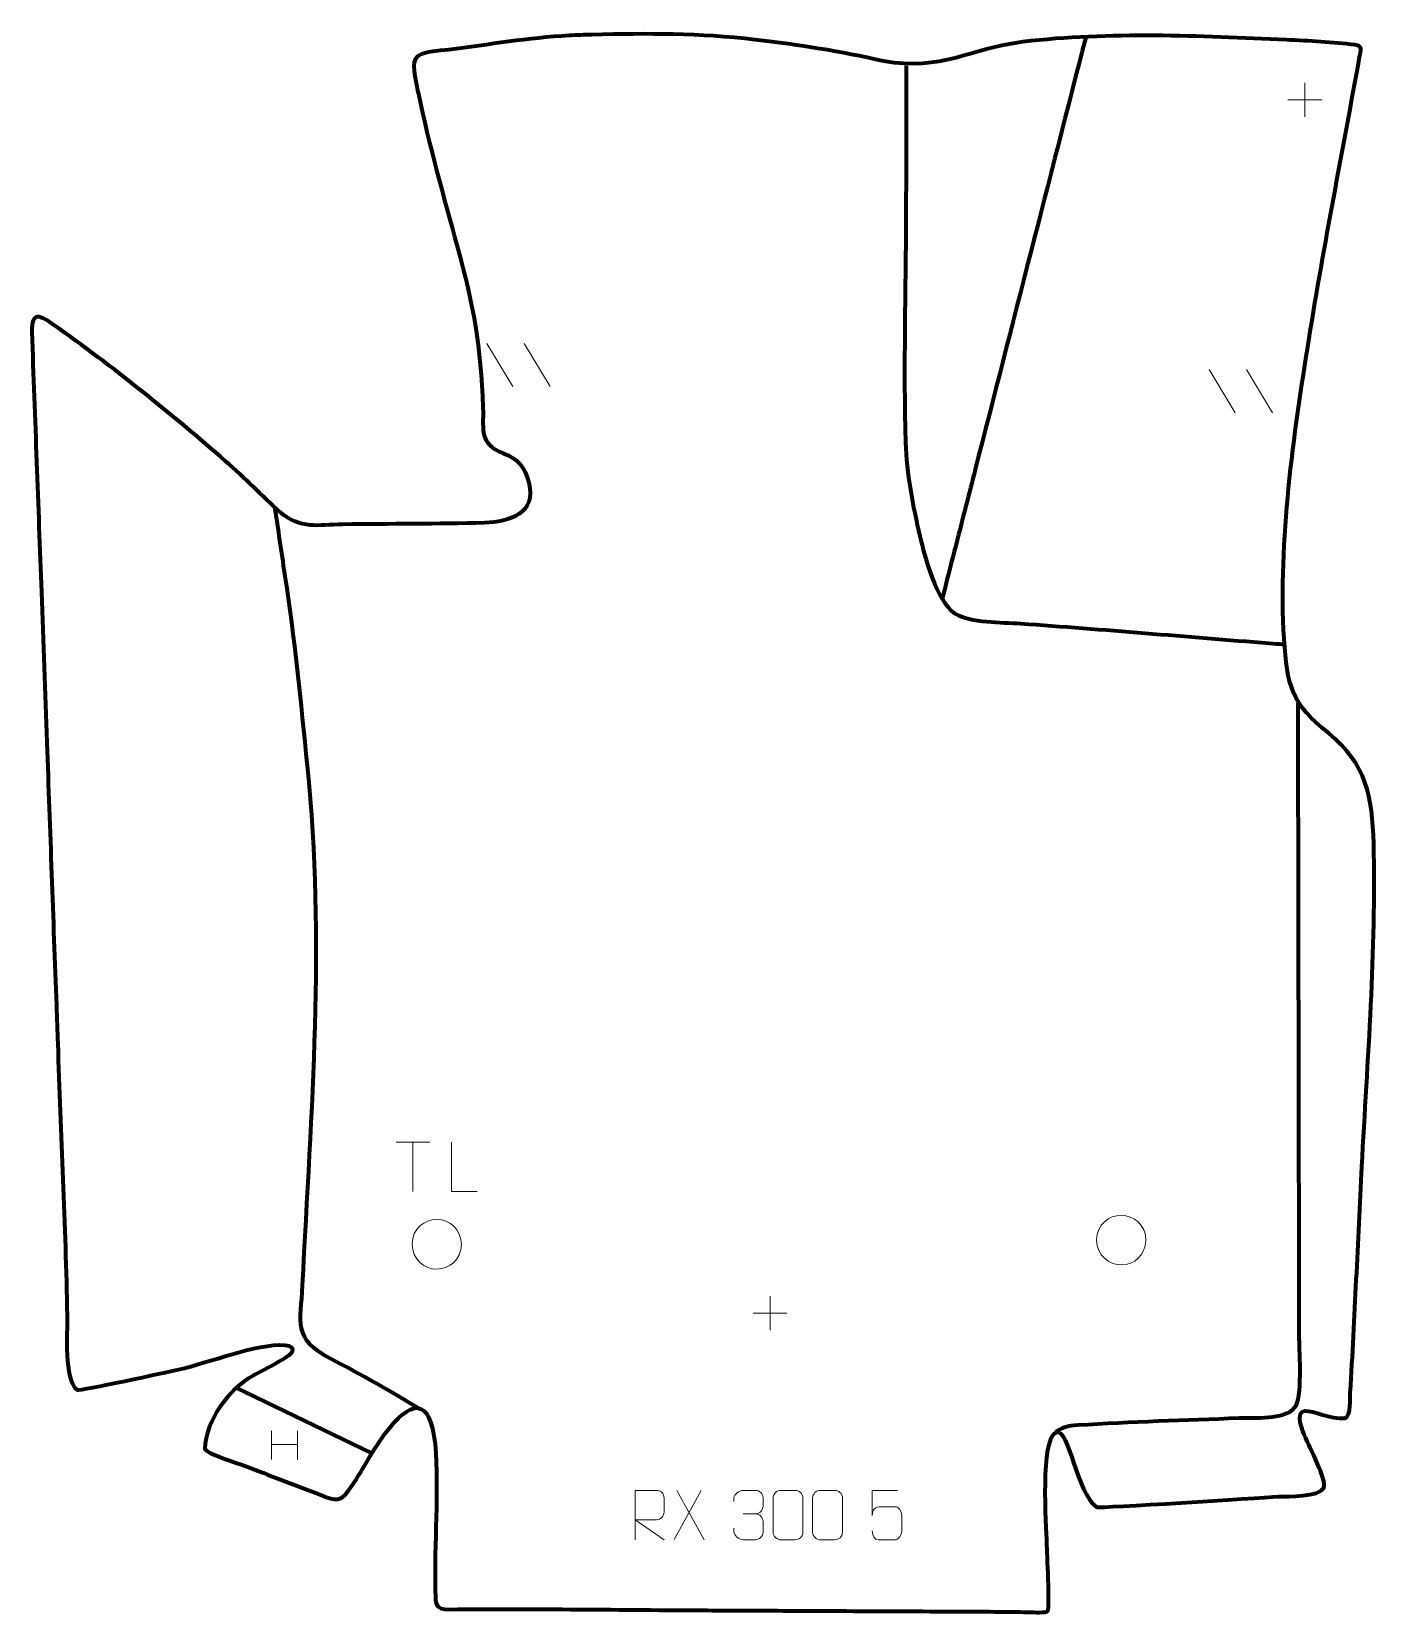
# Model space of a CAD drawing. Header units: millimetres. Extents: x 941 to 1622, y -147 to 655.
import ezdxf

# ---------------------------------------------------------------- set-up
doc = ezdxf.new("R2010")
doc.units = ezdxf.units.MM
doc.header["$MEASUREMENT"] = 0
doc.layers.add('layer 2', color=7, linetype='Continuous')
doc.layers.add('layer 3', color=7, linetype='Continuous')

msp = doc.modelspace()

# ---------------------------------------------------------------- linework, layer by layer
at = {"layer": 'layer 2', "color": 142, "lineweight": 158}
for points, knots in [([(1475.2067, 651.7048), (1456.5495, 578.7091), (1437.892, 505.7134), (1419.2349, 432.7177), (1419.2349, 432.7177), (1417.6604, 426.5577), (1416.086, 420.3978), (1414.5115, 414.2378), (1414.5115, 414.2378), (1410.5754, 398.8379), (1406.6392, 383.4379), (1402.7031, 368.0379), (1402.7031, 368.0379), (1402.7031, 368.0379), (1402.4669, 367.114), (1402.4669, 367.114)], [0, 0, 0, 0, 0.2, 0.2, 0.2, 0.2, 0.4, 0.4, 0.4, 0.4, 0.6, 0.6, 0.6, 0.6, 1, 1, 1, 1]), ([(1384.3188, 637.2812), (1384.2573, 612.0939), (1384.1958, 586.9065), (1384.1342, 561.7191), (1384.1342, 561.7191), (1384.0057, 523.4016), (1382.7895, 484.6041), (1383.8991, 446.3467), (1383.8991, 446.3467), (1384.3444, 430.9915), (1387.6754, 413.9647), (1391.1794, 398.9916), (1391.1794, 398.9916), (1393.6959, 388.3819), (1399.4268, 366.1271), (1408.9452, 359.7793), (1408.9452, 359.7793), (1416.8609, 354.8381), (1432.684, 355.3392), (1442.2281, 354.6528), (1442.2281, 354.6528), (1484.1719, 351.6363), (1526.2351, 348.0194), (1568.169, 344.6618), (1568.169, 344.6618), (1570.3942, 344.4837), (1572.6193, 344.3054), (1574.8443, 344.1273), (1574.8443, 344.1273), (1574.8443, 344.1273), (1575.798, 344.0509), (1575.798, 344.0509)], [0, 0, 0, 0, 0.11111111, 0.11111111, 0.11111111, 0.11111111, 0.22222222, 0.22222222, 0.22222222, 0.22222222, 0.33333333, 0.33333333, 0.33333333, 0.33333333, 0.44444444, 0.44444444, 0.44444444, 0.44444444, 0.55555556, 0.55555556, 0.55555556, 0.55555556, 0.66666667, 0.66666667, 0.66666667, 0.66666667, 0.77777778, 0.77777778, 0.77777778, 0.77777778, 1, 1, 1, 1]), ([(1138.1585, -43.6804), (1123.081, -34.5692), (1108.0183, -25.986), (1092.3681, -17.888), (1092.3681, -17.888), (1073.2005, -7.7003), (1077.5648, 0.1774), (1078.4304, 19.269), (1078.4304, 19.269), (1082.8055, 108.1845), (1090.1294, 193.3166), (1080.9249, 282.4523), (1080.9249, 282.4523), (1077.5623, 315.2399), (1074.4656, 347.0636), (1069.4745, 379.7066), (1069.4745, 379.7066), (1067.7413, 391.0429), (1066.0979, 402.3931), (1064.4035, 413.7352)], [0, 0, 0, 0, 0.16666667, 0.16666667, 0.16666667, 0.16666667, 0.33333333, 0.33333333, 0.33333333, 0.33333333, 0.5, 0.5, 0.5, 0.5, 0.66666667, 0.66666667, 0.66666667, 0.66666667, 1, 1, 1, 1]), ([(1582.6933, 314.3478), (1582.8405, 231.9815), (1582.9875, 149.6153), (1583.1347, 67.249), (1583.1347, 67.249), (1583.1455, 61.2066), (1583.1562, 55.1644), (1583.1671, 49.1221), (1583.1671, 49.1221), (1583.2011, 30.0411), (1583.2352, 10.9601), (1583.2693, -8.1209), (1583.2693, -8.1209), (1583.3761, -15.0996), (1585.0481, -38.211), (1580.9157, -42.9408), (1580.9157, -42.9408), (1575.2964, -49.3721), (1560.8728, -47.8619), (1552.8292, -48.1711), (1552.8292, -48.1711), (1525.6389, -49.2165), (1498.4027, -50.0333), (1471.2459, -51.7322), (1471.2459, -51.7322), (1465.9739, -52.0646), (1464.7741, -52.396), (1460.1659, -54.9524)], [0, 0, 0, 0, 0.125, 0.125, 0.125, 0.125, 0.25, 0.25, 0.25, 0.25, 0.375, 0.375, 0.375, 0.375, 0.5, 0.5, 0.5, 0.5, 0.625, 0.625, 0.625, 0.625, 0.75, 0.75, 0.75, 0.75, 1, 1, 1, 1])]:
    msp.add_open_spline(points, degree=3, knots=knots, dxfattribs=at)
at = {"layer": 'layer 2', "color": 142, "lineweight": 9}
for points in [[(1586.2329, 628.6802), (1586.2329, 628.6802), (1586.2329, 611.487), (1586.2329, 611.487)], [(1577.6363, 620.0836), (1577.6363, 620.0836), (1594.8296, 620.0836), (1594.8296, 620.0836)], [(1171.7555, 496.6075), (1171.7555, 496.6075), (1184.9464, 474.6896), (1184.9464, 474.6896)], [(1190.6708, 496.6075), (1190.6708, 496.6075), (1203.8617, 474.6896), (1203.8617, 474.6896)], [(1537.7923, 483.4151), (1537.7923, 483.4151), (1550.9832, 461.4973), (1550.9832, 461.4973)], [(1537.7923, 483.4151), (1537.7923, 483.4151), (1550.9832, 461.4973), (1550.9832, 461.4973)], [(1556.7076, 483.4151), (1556.7076, 483.4151), (1569.8985, 461.4973), (1569.8985, 461.4973)], [(1556.7076, 483.4151), (1556.7076, 483.4151), (1569.8985, 461.4973), (1569.8985, 461.4973)], [(1125.8422, 91.724), (1125.8422, 91.724), (1142.8694, 91.724), (1142.8694, 91.724)], [(1134.356, 66.7353), (1134.356, 66.7353), (1134.356, 91.7476), (1134.356, 91.7476)], [(1315.2591, 13.7556), (1315.2591, 13.7556), (1315.2591, -3.4376), (1315.2591, -3.4376)], [(1306.6625, 5.159), (1306.6625, 5.159), (1323.8557, 5.159), (1323.8557, 5.159)], [(1062.676, -54.4796), (1062.676, -54.4796), (1062.676, -69.1132), (1062.676, -69.1132)], [(1075.8225, -54.4796), (1075.8225, -54.4796), (1075.8225, -69.2171), (1075.8225, -69.2171)], [(1062.6935, -61.4971), (1062.6935, -61.4971), (1075.8225, -61.4971), (1075.8225, -61.4971)], [(1280.4325, -84.721), (1280.4325, -84.721), (1266.6595, -109.6754), (1266.6595, -109.6754)], [(1268.1176, -84.721), (1268.1176, -84.721), (1281.8905, -109.7333), (1281.8905, -109.7333)], [(1301.6844, -96.6786), (1301.6844, -96.6786), (1307.8955, -96.6786), (1307.8955, -96.6786)]]:
    msp.add_open_spline(points, degree=3, dxfattribs=at)
for points, knots in [([(1166.9283, 66.7353), (1166.9283, 66.7353), (1153.9487, 66.7353), (1153.9487, 66.7353), (1153.9487, 66.7353), (1153.9487, 66.7353), (1153.9487, 91.7475), (1153.9487, 91.7475)], [0, 0, 0, 0, 0.33333333, 0.33333333, 0.33333333, 0.33333333, 1, 1, 1, 1]), ([(1133.9049, 40.1213), (1133.9893, 48.0452), (1140.2826, 52.6345), (1146.4343, 52.5188), (1146.4343, 52.5188), (1152.586, 52.6345), (1158.8793, 47.7858), (1158.9637, 39.8619), (1158.9637, 39.8619), (1158.5219, 32.3093), (1153.2216, 27.4996), (1146.4343, 27.4645), (1146.4343, 27.4645), (1140.2826, 27.3488), (1133.9893, 32.1975), (1133.9049, 40.1213)], [0, 0, 0, 0, 0.2, 0.2, 0.2, 0.2, 0.4, 0.4, 0.4, 0.4, 0.6, 0.6, 0.6, 0.6, 1, 1, 1, 1]), ([(1480.7063, 42.2429), (1480.7907, 50.1668), (1487.084, 54.7561), (1493.2357, 54.6403), (1493.2357, 54.6403), (1499.3875, 54.7561), (1505.6808, 49.9074), (1505.7651, 41.9835), (1505.7651, 41.9835), (1505.3233, 34.4309), (1500.023, 29.6212), (1493.2357, 29.5861), (1493.2357, 29.5861), (1487.084, 29.4704), (1480.7907, 34.3191), (1480.7063, 42.2429)], [0, 0, 0, 0, 0.2, 0.2, 0.2, 0.2, 0.4, 0.4, 0.4, 0.4, 0.6, 0.6, 0.6, 0.6, 1, 1, 1, 1]), ([(1246.8786, -109.7333), (1246.8786, -109.7333), (1246.8786, -84.7211), (1246.8786, -84.7211), (1246.8786, -84.7211), (1250.4819, -84.7211), (1254.0858, -84.7211), (1257.6895, -84.7211), (1257.6895, -84.7211), (1260.0203, -84.7588), (1261.5812, -86.2523), (1261.5771, -88.6243), (1261.5771, -88.6243), (1261.5767, -90.6646), (1261.5767, -93.7312), (1261.5771, -95.772), (1261.5771, -95.772), (1261.5706, -97.6519), (1259.754, -99.5982), (1257.7398, -99.6174), (1257.7398, -99.6174), (1257.7398, -99.6174), (1246.8786, -99.6174), (1246.8786, -99.6174), (1246.8786, -99.6174), (1246.8786, -99.6174), (1261.5678, -109.7333), (1261.5678, -109.7333)], [0, 0, 0, 0, 0.125, 0.125, 0.125, 0.125, 0.25, 0.25, 0.25, 0.25, 0.375, 0.375, 0.375, 0.375, 0.5, 0.5, 0.5, 0.5, 0.625, 0.625, 0.625, 0.625, 0.75, 0.75, 0.75, 0.75, 1, 1, 1, 1]), ([(1296.9637, -90.4187), (1296.9637, -90.4187), (1296.9637, -88.5571), (1296.9637, -88.5571), (1296.9637, -88.5571), (1296.9494, -86.8111), (1299.6201, -84.688), (1301.6841, -84.7108), (1301.6841, -84.7108), (1303.753, -84.7108), (1305.8219, -84.7108), (1307.8905, -84.7108), (1307.8905, -84.7108), (1310.0901, -84.7019), (1311.6922, -86.5531), (1311.7367, -88.4697), (1311.7367, -88.4697), (1311.7363, -89.9082), (1311.7363, -91.3467), (1311.7367, -92.7855), (1311.7367, -92.7855), (1311.6879, -94.4429), (1310.0816, -96.6782), (1307.8781, -96.6682), (1307.8781, -96.6682), (1310.087, -96.6794), (1311.6988, -98.4869), (1311.7529, -100.5512), (1311.7529, -100.5512), (1311.7525, -102.3401), (1311.7525, -104.129), (1311.7529, -105.9183), (1311.7529, -105.9183), (1311.763, -107.9846), (1309.7033, -109.7518), (1307.8781, -109.7437), (1307.8781, -109.7437), (1305.808, -109.7433), (1303.7379, -109.7433), (1301.6674, -109.7437), (1301.6674, -109.7437), (1299.4937, -109.7321), (1296.9567, -107.3262), (1296.9382, -105.8611), (1296.9382, -105.8611), (1296.9382, -105.8611), (1296.9382, -103.948), (1296.9382, -103.948)], [0, 0, 0, 0, 0.07692308, 0.07692308, 0.07692308, 0.07692308, 0.15384615, 0.15384615, 0.15384615, 0.15384615, 0.23076923, 0.23076923, 0.23076923, 0.23076923, 0.30769231, 0.30769231, 0.30769231, 0.30769231, 0.38461538, 0.38461538, 0.38461538, 0.38461538, 0.46153846, 0.46153846, 0.46153846, 0.46153846, 0.53846154, 0.53846154, 0.53846154, 0.53846154, 0.61538462, 0.61538462, 0.61538462, 0.61538462, 0.69230769, 0.69230769, 0.69230769, 0.69230769, 0.76923077, 0.76923077, 0.76923077, 0.76923077, 0.84615385, 0.84615385, 0.84615385, 0.84615385, 1, 1, 1, 1]), ([(1320.8035, -84.6984), (1323.1752, -84.6984), (1325.5473, -84.6984), (1327.9194, -84.6984), (1327.9194, -84.6984), (1329.9045, -84.6628), (1331.9353, -86.1606), (1331.9625, -88.6084), (1331.9625, -88.6084), (1331.9621, -94.3794), (1331.9621, -100.1507), (1331.9625, -105.9225), (1331.9625, -105.9225), (1331.82, -108.2556), (1330.1096, -109.7414), (1327.9194, -109.7522), (1327.9194, -109.7522), (1325.5414, -109.7518), (1323.1634, -109.7518), (1320.7858, -109.7522), (1320.7858, -109.7522), (1318.8227, -109.858), (1316.8116, -107.9656), (1316.823, -105.9399), (1316.823, -105.9399), (1316.8234, -100.1457), (1316.8234, -94.3519), (1316.823, -88.5584), (1316.823, -88.5584), (1316.8273, -86.4114), (1318.6086, -84.6849), (1320.8035, -84.6984)], [0, 0, 0, 0, 0.11111111, 0.11111111, 0.11111111, 0.11111111, 0.22222222, 0.22222222, 0.22222222, 0.22222222, 0.33333333, 0.33333333, 0.33333333, 0.33333333, 0.44444444, 0.44444444, 0.44444444, 0.44444444, 0.55555556, 0.55555556, 0.55555556, 0.55555556, 0.66666667, 0.66666667, 0.66666667, 0.66666667, 0.77777778, 0.77777778, 0.77777778, 0.77777778, 1, 1, 1, 1]), ([(1340.8506, -84.6984), (1343.2223, -84.6984), (1345.5943, -84.6984), (1347.9664, -84.6984), (1347.9664, -84.6984), (1349.9516, -84.6628), (1351.9824, -86.1606), (1352.0095, -88.6084), (1352.0095, -88.6084), (1352.0091, -94.3794), (1352.0091, -100.1507), (1352.0095, -105.9225), (1352.0095, -105.9225), (1351.867, -108.2556), (1350.1566, -109.7414), (1347.9664, -109.7522), (1347.9664, -109.7522), (1345.5884, -109.7518), (1343.2104, -109.7518), (1340.8328, -109.7522), (1340.8328, -109.7522), (1338.8698, -109.858), (1336.8586, -107.9656), (1336.8701, -105.9399), (1336.8701, -105.9399), (1336.8704, -100.1457), (1336.8704, -94.3519), (1336.8701, -88.5584), (1336.8701, -88.5584), (1336.8744, -86.4114), (1338.6556, -84.6849), (1340.8506, -84.6984)], [0, 0, 0, 0, 0.11111111, 0.11111111, 0.11111111, 0.11111111, 0.22222222, 0.22222222, 0.22222222, 0.22222222, 0.33333333, 0.33333333, 0.33333333, 0.33333333, 0.44444444, 0.44444444, 0.44444444, 0.44444444, 0.55555556, 0.55555556, 0.55555556, 0.55555556, 0.66666667, 0.66666667, 0.66666667, 0.66666667, 0.77777778, 0.77777778, 0.77777778, 0.77777778, 1, 1, 1, 1]), ([(1379.9171, -84.7431), (1379.9171, -84.7431), (1367.0352, -84.7431), (1367.0352, -84.7431), (1367.0352, -84.7431), (1367.0355, -88.9836), (1367.0355, -93.2245), (1367.0352, -97.4657), (1367.0352, -97.4657), (1367.0349, -94.1478), (1368.6697, -93.0734), (1371.4884, -93.0128), (1371.4884, -93.0128), (1373.9336, -93.0125), (1376.3789, -93.0125), (1378.8239, -93.0128), (1378.8239, -93.0128), (1380.4775, -93.006), (1381.9559, -95.3921), (1381.9845, -97.4657), (1381.9845, -97.4657), (1381.9842, -100.0591), (1381.9842, -102.6528), (1381.9845, -105.2465), (1381.9845, -105.2465), (1382.0307, -107.2105), (1380.5279, -109.6525), (1378.8981, -109.7112), (1378.8981, -109.7112), (1376.937, -109.7109), (1372.0305, -109.7109), (1370.0689, -109.7112), (1370.0689, -109.7112), (1368.2191, -109.72), (1367.1094, -107.7506), (1367.0885, -105.1935)], [0, 0, 0, 0, 0.1, 0.1, 0.1, 0.1, 0.2, 0.2, 0.2, 0.2, 0.3, 0.3, 0.3, 0.3, 0.4, 0.4, 0.4, 0.4, 0.5, 0.5, 0.5, 0.5, 0.6, 0.6, 0.6, 0.6, 0.7, 0.7, 0.7, 0.7, 0.8, 0.8, 0.8, 0.8, 1, 1, 1, 1])]:
    msp.add_open_spline(points, degree=3, knots=knots, dxfattribs=at)
at = {"layer": 'layer 2', "color": 142, "lineweight": 158}
msp.add_open_spline([(1044.6938, -32.7623), (1044.6938, -32.7623), (1113.4059, -65.9136), (1113.4059, -65.9136)], degree=3, dxfattribs=at)
at = {"layer": 'layer 3', "color": 242, "lineweight": 158}
msp.add_open_spline([(1225.0303, 653.0834), (1253.6212, 653.6581), (1279.2296, 653.927), (1307.7784, 650.4783), (1307.7784, 650.4783), (1330.5029, 647.7645), (1350.4777, 644.8354), (1372.8271, 639.585), (1372.8271, 639.585), (1402.7685, 634.5418), (1415.6413, 645.8131), (1443.4272, 649.4522), (1443.4272, 649.4522), (1487.4807, 654.6265), (1532.7494, 652.4569), (1576.9709, 650.4597), (1576.9709, 650.4597), (1588.0135, 649.9519), (1600.6848, 649.2996), (1611.5966, 647.9424), (1611.5966, 647.9424), (1615.7031, 647.4316), (1614.6244, 645.2149), (1614.014, 641.817), (1614.014, 641.817), (1605.4954, 594.4444), (1596.0994, 546.7913), (1588.4531, 499.3195), (1588.4531, 499.3195), (1580.5693, 450.1943), (1572.8262, 396.5941), (1575.7164, 346.8586), (1575.7164, 346.8586), (1577.4178, 323.3548), (1579.1343, 314.0043), (1598.3765, 298.9916), (1598.3765, 298.9916), (1617.6931, 282.9996), (1620.3393, 267.1347), (1621.1533, 243.1404), (1621.1533, 243.1404), (1622.4986, 189.0161), (1618.0383, 133.397), (1615.1443, 79.2582), (1615.1443, 79.2582), (1613.1632, 41.1524), (1611.6194, 3.0331), (1609.3009, -35.056), (1609.3009, -35.056), (1609.1887, -37.8511), (1609.7024, -46.9106), (1606.8589, -48.1445), (1606.8589, -48.1445), (1598.6813, -48.7), (1590.768, -44.0558), (1586.2445, -44.3957), (1586.2445, -44.3957), (1580.8428, -45.2366), (1585.3738, -55.0232), (1586.5143, -57.7903), (1586.5143, -57.7903), (1588.3598, -62.1187), (1597.6584, -79.8716), (1595.8543, -83.3887), (1595.8543, -83.3887), (1593.3662, -88.2396), (1577.9387, -87.5886), (1572.6608, -87.8799), (1572.6608, -87.8799), (1562.6122, -88.4587), (1482.4621, -93.761), (1480.8131, -93.1926), (1480.8131, -93.1926), (1470.2905, -85.8869), (1466.828, -53.056), (1460.2763, -55.2189), (1460.2763, -55.2189), (1452.2009, -58.8381), (1455.2638, -102.1826), (1455.5223, -111.7889), (1455.5223, -111.7889), (1455.662, -116.3392), (1457.1163, -143.8567), (1456.0652, -145.6882), (1456.0652, -145.6882), (1455.286, -147.046), (1448.5045, -146.4356), (1447.0942, -146.42), (1447.0942, -146.42), (1442.5694, -146.3698), (1438.0468, -146.249), (1433.5246, -146.2076), (1433.5246, -146.2076), (1421.1054, -146.1488), (1408.6862, -146.0902), (1396.267, -146.0315), (1396.267, -146.0315), (1377.479, -145.9425), (1358.6911, -145.8537), (1339.9031, -145.7649), (1339.9031, -145.7649), (1333.8527, -145.7363), (1327.8023, -145.7077), (1321.752, -145.679), (1321.752, -145.679), (1309.0143, -145.6188), (1296.2767, -145.5586), (1283.5391, -145.4984), (1283.5391, -145.4984), (1240.0621, -145.2906), (1196.3816, -144.626), (1152.9282, -145.0174), (1152.9282, -145.0174), (1145.4553, -144.9352), (1145.8413, -143.0536), (1145.6177, -135.7815), (1145.6177, -135.7815), (1145.1355, -111.2373), (1147.3762, -85.6418), (1145.5887, -61.3515), (1145.5887, -61.3515), (1142.6674, -36.4588), (1133.1389, -38.8338), (1119.9608, -56.3), (1119.9608, -56.3), (1113.0843, -65.535), (1108.3511, -75.5814), (1101.8995, -84.6678), (1101.8995, -84.6678), (1096.6486, -92.0629), (1092.8551, -88.9017), (1085.4533, -86.1764), (1085.4533, -86.1764), (1073.5278, -81.7855), (1061.5395, -76.9782), (1049.6085, -72.4701), (1049.6085, -72.4701), (1046.113, -71.2516), (1030.1416, -66.1868), (1028.8057, -63.7033), (1028.8057, -63.7033), (1029.2389, -49.3361), (1041.1376, -33.2858), (1053.4786, -26.5136), (1053.4786, -26.5136), (1057.6925, -24.2012), (1070.1553, -18.157), (1072.7839, -14.9957), (1072.7839, -14.9957), (1074.2221, -12.2042), (1072.2122, -11.5044), (1069.6037, -11.051), (1069.6037, -11.051), (1054.7678, -10.159), (1031.0742, -20.0131), (1015.537, -23.4823), (1015.537, -23.4823), (1009.55, -24.7741), (965.9431, -34.3253), (964.1158, -33.7756), (964.1158, -33.7756), (957.2277, -28.1527), (959.2993, -5.0848), (959.1233, 3.919), (959.1233, 3.919), (958.1937, 49.7792), (955.9924, 95.9341), (954.3324, 141.8095), (954.3324, 141.8095), (954.1024, 148.1653), (953.8725, 154.5211), (953.6424, 160.877), (953.6424, 160.877), (952.0324, 205.368), (950.4225, 249.8589), (948.8126, 294.3498), (948.8126, 294.3498), (947.8926, 319.7731), (946.9726, 345.1965), (946.0526, 370.6199), (946.0526, 370.6199), (944.4641, 414.5321), (942.796, 458.4407), (941.1973, 502.35), (941.1973, 502.35), (941.1272, 513.4993), (945.4934, 510.6842), (952.4333, 505.9056), (952.4333, 505.9056), (982.147, 485.023), (1012.1951, 460.6964), (1039.5995, 436.8279), (1039.5995, 436.8279), (1049.0642, 428.4911), (1057.7102, 419.545), (1066.981, 411.1501), (1066.981, 411.1501), (1077.8248, 402.0356), (1085.6474, 404.6958), (1098.8017, 404.8845), (1098.8017, 404.8845), (1122.7358, 405.1928), (1146.6849, 405.0222), (1170.6118, 405.6997), (1170.6118, 405.6997), (1183.194, 406.056), (1197.2877, 410.5515), (1193.0281, 426.0831), (1193.0281, 426.0831), (1190.9039, 433.8287), (1187.7342, 438.1334), (1180.2836, 440.8297), (1180.2836, 440.8297), (1167.6254, 446.2127), (1170.1775, 451.9374), (1169.7965, 464.0775), (1169.7965, 464.0775), (1168.6708, 495.4899), (1165.052, 515.6274), (1156.7643, 545.8412), (1156.7643, 545.8412), (1149.8553, 571.0895), (1142.4414, 597.5017), (1137.0747, 623.0381), (1137.0747, 623.0381), (1136.3071, 626.6909), (1133.5481, 637.4437), (1135.5762, 640.7791), (1135.5762, 640.7791), (1138.118, 644.9596), (1147.8497, 644.7943), (1152.4828, 645.3925), (1152.4828, 645.3925), (1173.1758, 648.0638), (1192.4393, 651.4503), (1213.4602, 652.6459), (1213.4602, 652.6459), (1217.3223, 652.8656), (1221.1629, 653.0061), (1225.0303, 653.0834)], degree=3, knots=[0, 0, 0, 0, 0.01639344, 0.01639344, 0.01639344, 0.01639344, 0.03278689, 0.03278689, 0.03278689, 0.03278689, 0.04918033, 0.04918033, 0.04918033, 0.04918033, 0.06557377, 0.06557377, 0.06557377, 0.06557377, 0.08196721, 0.08196721, 0.08196721, 0.08196721, 0.09836066, 0.09836066, 0.09836066, 0.09836066, 0.1147541, 0.1147541, 0.1147541, 0.1147541, 0.13114754, 0.13114754, 0.13114754, 0.13114754, 0.14754098, 0.14754098, 0.14754098, 0.14754098, 0.16393443, 0.16393443, 0.16393443, 0.16393443, 0.18032787, 0.18032787, 0.18032787, 0.18032787, 0.19672131, 0.19672131, 0.19672131, 0.19672131, 0.21311475, 0.21311475, 0.21311475, 0.21311475, 0.2295082, 0.2295082, 0.2295082, 0.2295082, 0.24590164, 0.24590164, 0.24590164, 0.24590164, 0.26229508, 0.26229508, 0.26229508, 0.26229508, 0.27868852, 0.27868852, 0.27868852, 0.27868852, 0.29508197, 0.29508197, 0.29508197, 0.29508197, 0.31147541, 0.31147541, 0.31147541, 0.31147541, 0.32786885, 0.32786885, 0.32786885, 0.32786885, 0.3442623, 0.3442623, 0.3442623, 0.3442623, 0.36065574, 0.36065574, 0.36065574, 0.36065574, 0.37704918, 0.37704918, 0.37704918, 0.37704918, 0.39344262, 0.39344262, 0.39344262, 0.39344262, 0.40983607, 0.40983607, 0.40983607, 0.40983607, 0.42622951, 0.42622951, 0.42622951, 0.42622951, 0.44262295, 0.44262295, 0.44262295, 0.44262295, 0.45901639, 0.45901639, 0.45901639, 0.45901639, 0.47540984, 0.47540984, 0.47540984, 0.47540984, 0.49180328, 0.49180328, 0.49180328, 0.49180328, 0.50819672, 0.50819672, 0.50819672, 0.50819672, 0.52459016, 0.52459016, 0.52459016, 0.52459016, 0.54098361, 0.54098361, 0.54098361, 0.54098361, 0.55737705, 0.55737705, 0.55737705, 0.55737705, 0.57377049, 0.57377049, 0.57377049, 0.57377049, 0.59016393, 0.59016393, 0.59016393, 0.59016393, 0.60655738, 0.60655738, 0.60655738, 0.60655738, 0.62295082, 0.62295082, 0.62295082, 0.62295082, 0.63934426, 0.63934426, 0.63934426, 0.63934426, 0.6557377, 0.6557377, 0.6557377, 0.6557377, 0.67213115, 0.67213115, 0.67213115, 0.67213115, 0.68852459, 0.68852459, 0.68852459, 0.68852459, 0.70491803, 0.70491803, 0.70491803, 0.70491803, 0.72131148, 0.72131148, 0.72131148, 0.72131148, 0.73770492, 0.73770492, 0.73770492, 0.73770492, 0.75409836, 0.75409836, 0.75409836, 0.75409836, 0.7704918, 0.7704918, 0.7704918, 0.7704918, 0.78688525, 0.78688525, 0.78688525, 0.78688525, 0.80327869, 0.80327869, 0.80327869, 0.80327869, 0.81967213, 0.81967213, 0.81967213, 0.81967213, 0.83606557, 0.83606557, 0.83606557, 0.83606557, 0.85245902, 0.85245902, 0.85245902, 0.85245902, 0.86885246, 0.86885246, 0.86885246, 0.86885246, 0.8852459, 0.8852459, 0.8852459, 0.8852459, 0.90163934, 0.90163934, 0.90163934, 0.90163934, 0.91803279, 0.91803279, 0.91803279, 0.91803279, 0.93442623, 0.93442623, 0.93442623, 0.93442623, 0.95081967, 0.95081967, 0.95081967, 0.95081967, 0.96721311, 0.96721311, 0.96721311, 0.96721311, 1, 1, 1, 1], dxfattribs=at)

doc.saveas('drawing.dxf')
